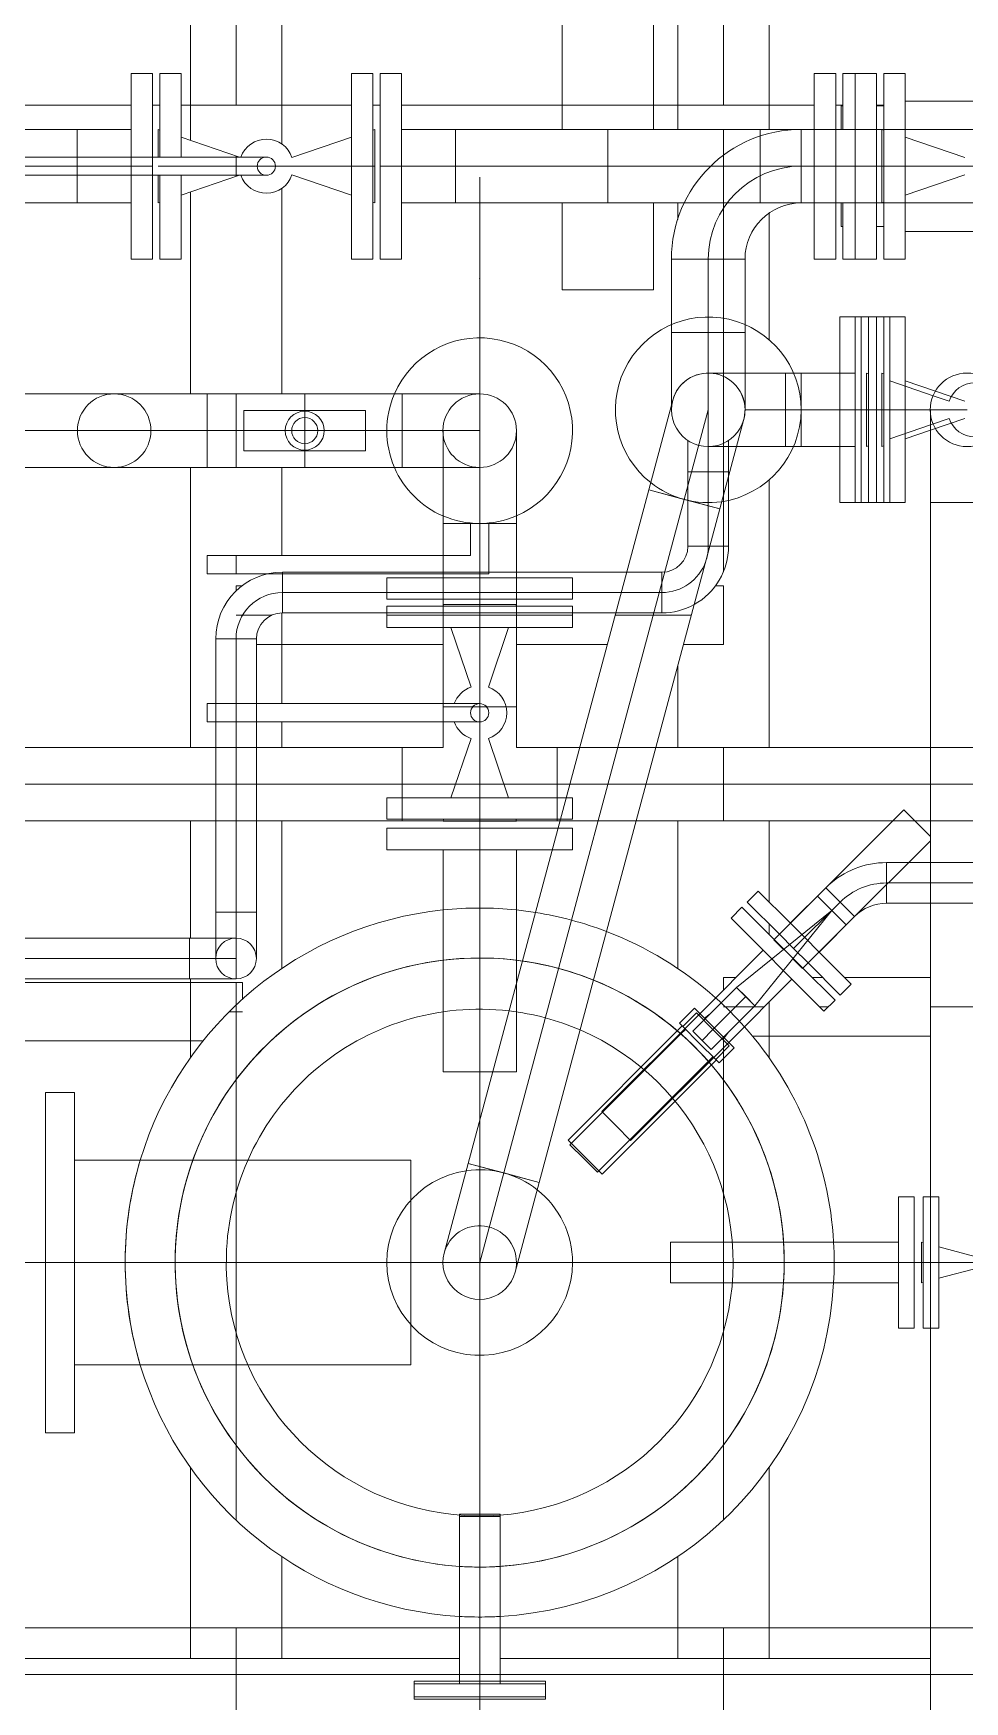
# Model space of a CAD drawing. Header units: inches. Extents: x -1128 to 651, y 96 to 845.
# Drawn here: x -1030.651 to -1029.962, y 732.224 to 733.46 of the extents above; entities that cross this region are included whole.
import ezdxf

# ---------------------------------------------------------------- set-up
doc = ezdxf.new("R2010")
doc.units = ezdxf.units.IN
doc.header["$MEASUREMENT"] = 0
for name, color, linetype in [('Default', 7, 'Continuous'), ('EQUIPMENT LAYOUT-EMBED 1_DWG$0$Default', 7, 'Continuous'), ('EQUIPMENT LAYOUT-EMBED 1_DWG$0$DwgTemplate', 7, 'Continuous')]:
    doc.layers.add(name, color=color, linetype=linetype)
doc.layers.add('Layout', color=6, linetype='Continuous', lineweight=18)

# ---------------------------------------------------------------- blocks, each defined once
blk = doc.blocks.new('A$C55974CAD')
at = {"layer": 'Default', "color": 7, "lineweight": 0}
blk.add_point((60.708, 7), dxfattribs=at)
at = {"layer": 'EQUIPMENT LAYOUT-EMBED 1_DWG$0$Default', "color": 7, "lineweight": 0}
for p, q in [((59.9, 7.3564), (59.7603, 7.3564)), ((59.7603, 7.3326), (59.7603, 7.3564)), ((60.0397, 7.3564), (59.9, 7.3564)), ((60.0397, 7.3326), (60.0397, 7.3564)), ((59.9, 7.3326), (59.7603, 7.3326)), ((59.8159, 7.2354), (59.8159, 7.3326)), ((60.0397, 7.3326), (59.9, 7.3326)), ((59.9841, 7.2354), (59.9841, 7.3326)), ((59.8159, 7.0564), (59.8159, 7.2354)), ((59.9841, 7.0564), (59.9841, 7.2354)), ((60.2389, 7), (60.2389, 7.0762)), ((60.2389, 7.0762), (60.2565, 7.0762)), ((60.2565, 7), (60.2565, 7.0762)), ((59.5415, 7.0539), (59.5415, 7)), ((59.5435, 7.0539), (59.5415, 7.0539)), ((59.5435, 7.0539), (59.5435, 7)), ((59.5563, 7.0539), (59.5435, 7.0539)), ((59.5543, 7.0539), (59.5543, 7)), ((59.5563, 7.0539), (59.5563, 7)), ((59.9, 7.0564), (59.8159, 7.0564)), ((59.9841, 7.0564), (59.9, 7.0564)), ((60.0565, 7), (60.0565, 7.0301)), ((60.0565, 7.0301), (60.1482, 7.0301)), ((60.1482, 7.0301), (60.2389, 7.0301)), ((59.5563, 7.0167), (59.5543, 7.0167)), ((59.5619, 7.0167), (59.5563, 7.0167)), ((59.6506, 7.0167), (59.5619, 7.0167)), ((59.6935, 7.0167), (59.6506, 7.0167)), ((59.6915, 7.0167), (59.6915, 7)), ((59.6935, 7.0167), (59.6935, 7)), ((59.5415, 7), (59.5415, 6.946)), ((59.5435, 7), (59.5435, 6.946)), ((59.5543, 7), (59.5543, 6.946)), ((59.5563, 7), (59.5563, 6.946)), ((59.6915, 7), (59.6915, 6.9833)), ((59.6935, 7), (59.6935, 6.9833)), ((60.0565, 6.9698), (60.0565, 7)), ((60.2389, 6.9404), (60.2389, 7)), ((60.2565, 6.9357), (60.2565, 7)), ((59.5563, 6.9833), (59.5543, 6.9833)), ((59.5619, 6.9833), (59.5563, 6.9833)), ((59.6506, 6.9833), (59.5619, 6.9833)), ((59.6935, 6.9833), (59.6506, 6.9833)), ((60.0565, 6.9698), (60.1482, 6.9698)), ((60.1482, 6.9698), (60.2389, 6.9698)), ((59.5435, 6.946), (59.5415, 6.946)), ((59.5563, 6.946), (59.5435, 6.946)), ((60.2389, 6.9238), (60.2389, 6.9404)), ((60.2565, 6.9238), (60.2565, 6.9357)), ((59.9853, 6.9146), (59.9966, 6.9259)), ((59.9865, 6.9135), (60.0005, 6.9275)), ((59.9966, 6.9259), (60.0877, 6.8348)), ((60.0005, 6.9275), (60.0902, 6.8378)), ((60.2389, 6.9238), (60.2565, 6.9238)), ((59.9725, 6.8995), (59.9865, 6.9135)), ((59.9741, 6.9034), (59.9853, 6.9146)), ((59.9741, 6.9034), (60.0652, 6.8123)), ((59.9725, 6.8995), (60.0622, 6.8097)), ((60.0121, 6.8879), (60.0239, 6.8997)), ((60.0239, 6.8997), (60.1043, 6.8192)), ((60.0002, 6.8761), (60.0121, 6.8879)), ((60.0002, 6.8761), (60.0807, 6.7956)), ((59.8833, 6.8435), (59.9, 6.8435)), ((59.8833, 6.8435), (59.8833, 6.7505)), ((59.9, 6.8435), (59.9167, 6.8435)), ((59.9167, 6.8435), (59.9167, 6.7505)), ((60.0877, 6.8348), (60.0914, 6.831)), ((60.0902, 6.8378), (60.0942, 6.8338)), ((60.0937, 6.8333), (60.0964, 6.836)), ((60.0964, 6.836), (60.1088, 6.8237)), ((60.0802, 6.8198), (60.0937, 6.8333)), ((60.0914, 6.8086), (60.1049, 6.822)), ((60.0937, 6.8333), (60.1049, 6.822)), ((60.1001, 6.815), (60.1088, 6.8237)), ((60.0622, 6.8097), (60.0662, 6.8058)), ((60.0639, 6.8035), (60.0667, 6.8063)), ((60.0652, 6.8123), (60.069, 6.8086)), ((60.0667, 6.8063), (60.0802, 6.8198)), ((60.0667, 6.8063), (60.0779, 6.7951)), ((60.0779, 6.7951), (60.0914, 6.8086)), ((60.085, 6.7999), (60.0925, 6.8074)), ((60.0925, 6.8074), (60.1001, 6.815)), ((60.1043, 6.8192), (60.1563, 6.7673)), ((60.0639, 6.8035), (60.0763, 6.7912)), ((60.0763, 6.7912), (60.085, 6.7999)), ((60.0807, 6.7956), (60.1326, 6.7437)), ((60.1492, 6.7603), (60.1826, 6.7937)), ((60.1826, 6.7937), (60.1916, 6.7847)), ((60.1652, 6.7583), (60.1916, 6.7847)), ((60.1397, 6.7508), (60.1445, 6.7555)), ((60.1445, 6.7555), (60.1492, 6.7603)), ((60.1535, 6.7465), (60.1652, 6.7583)), ((59.8833, 6.7505), (59.8833, 6.6563)), ((59.9167, 6.7505), (59.9167, 6.6563)), ((60.1063, 6.7174), (60.1397, 6.7508)), ((60.1417, 6.7347), (60.1535, 6.7465)), ((60.1153, 6.7083), (60.1417, 6.7347)), ((60.1063, 6.7174), (60.1153, 6.7083)), ((59.846, 6.6563), (59.9, 6.6563)), ((59.846, 6.6563), (59.846, 6.6435)), ((59.9, 6.6563), (59.954, 6.6563)), ((59.954, 6.6563), (59.954, 6.6435)), ((59.846, 6.6435), (59.9, 6.6435)), ((59.9, 6.6435), (59.954, 6.6435))]:
    blk.add_line(p, q, dxfattribs=at)
at = {"layer": 'EQUIPMENT LAYOUT-EMBED 1_DWG$0$DwgTemplate', "color": 54, "lineweight": 0}
blk.add_line((59.6, 8.2), (59.6, 3.9), dxfattribs=at)
at = {"layer": 'EQUIPMENT LAYOUT-EMBED 1_DWG$0$DwgTemplate', "color": 1, "lineweight": 0}
for p, q in [((59.5619, 8.1331), (59.5619, 3.9747)), ((59.575, 8.1215), (59.575, 7.0167)), ((60.85, 8.1324), (60.85, 7.286)), ((59.9, 7.208), (59.9, 7.85)), ((59.9, 7.808), (59.9, 7.0762)), ((60.0819, 7.4333), (60.0819, 7.2271)), ((60.1299, 7.4333), (60.1299, 7.1946)), ((60.85, 7.2685), (60.85, 7.2625)), ((60.85, 7.245), (60.85, 7.1053)), ((59.7318, 7.2375), (59.575, 7.2375)), ((60.1329, 7.2375), (60.0681, 7.2375)), ((60.2625, 7.2375), (60.1663, 7.2375)), ((60.5527, 7.2375), (60.3228, 7.2375)), ((60.7788, 7.2375), (60.613, 7.2375)), ((61, 7.2375), (60.8211, 7.2375)), ((59.9, 6.792), (59.9, 7.208)), ((60.1299, 7.1946), (60.1163, 7.1946)), ((60.4513, 7.2), (60.4554, 7.2)), ((60.4554, 7.2), (60.4554, 7.1952)), ((60.4074, 7.1833), (60.4074, 7.0301)), ((59.6586, 7.1625), (59.575, 7.1625)), ((60.2625, 7.1625), (60.1414, 7.1625)), ((60.3438, 7.1625), (60.3228, 7.1625)), ((60.4333, 7.1625), (60.3588, 7.1625)), ((60.5527, 7.1625), (60.4804, 7.1625)), ((60.7817, 7.1625), (60.613, 7.1625)), ((61, 7.1625), (60.8183, 7.1625)), ((60.85, 7.0878), (60.85, 7.0818)), ((59.9, 7.0762), (59.9, 6.9238)), ((60.85, 7.0643), (60.85, 6.7254)), ((59.5619, 7), (59.4869, 7)), ((59.8238, 7), (59.5619, 7)), ((60.0165, 7), (59.8238, 7)), ((60.708, 7), (60.0165, 7)), ((60.708, 7), (60.75, 7)), ((60.7698, 7), (60.75, 7)), ((60.791, 7), (60.7698, 7)), ((59.575, 6.9833), (59.575, 6.6301)), ((60.4074, 6.9698), (60.4074, 6.8952)), ((60.7698, 6.9323), (60.6986, 6.9323)), ((60.6986, 6.8573), (60.6986, 6.9323)), ((60.9289, 6.9323), (60.8302, 6.9323)), ((59.9, 6.9238), (59.9, 6.192)), ((60.7698, 6.8573), (60.6986, 6.8573)), ((60.9289, 6.8573), (60.8302, 6.8573)), ((59.6586, 6.8375), (59.575, 6.8375)), ((60.2625, 6.8375), (60.1414, 6.8375)), ((60.3899, 6.8375), (60.3228, 6.8375)), ((60.7698, 6.8375), (60.7563, 6.8375)), ((61, 6.8375), (60.8302, 6.8375)), ((60.4074, 6.8328), (60.4074, 6.8)), ((60.4554, 6.8065), (60.4554, 6.8)), ((60.1236, 6.8), (60.1339, 6.8)), ((60.1339, 6.8), (60.1339, 6.7897)), ((60.4554, 6.8), (60.4074, 6.8)), ((59.9, 6.6301), (59.9, 6.792)), ((60.0859, 6.7761), (60.0859, 6.6301)), ((59.7318, 6.7625), (59.575, 6.7625)), ((60.1139, 6.7625), (60.0681, 6.7625)), ((60.1779, 6.7625), (60.1695, 6.7625)), ((60.2625, 6.7625), (60.196, 6.7625)), ((60.5424, 6.7625), (60.3228, 6.7625)), ((60.7616, 6.7625), (60.6576, 6.7625)), ((61, 6.7625), (60.8302, 6.7625)), ((60.1339, 6.7269), (60.1339, 6.7184)), ((60.1339, 6.7004), (60.1339, 6.6301)), ((60.85, 6.7078), (60.85, 6.7019)), ((60.85, 6.6742), (60.85, 6.6683)), ((59.9, 6.5698), (59.9, 6.6301))]:
    blk.add_line(p, q, dxfattribs=at)
at = {"layer": 'EQUIPMENT LAYOUT-EMBED 1_DWG$0$DwgTemplate', "color": 7, "lineweight": 0}
for p, q in [((60.2625, 8.088), (60.2625, 7.2167)), ((60.2926, 7.2167), (60.2926, 8.088)), ((60.3228, 8.088), (60.3228, 7.2167)), ((60.7698, 7.4242), (60.7698, 7.3305)), ((60.8302, 7.4242), (60.8302, 7.3305)), ((60.1329, 7.2381), (60.1329, 7.4119)), ((60.1496, 7.4119), (60.1496, 7.2381)), ((60.1663, 7.2381), (60.1663, 7.4119)), ((60.7925, 7.399), (60.7925, 7.1751)), ((60.8, 7.3305), (60.8, 7.399)), ((60.8075, 7.399), (60.8075, 7.1751)), ((60.5527, 7.3762), (60.5527, 7.3)), ((60.5829, 7.3301), (60.5829, 7.3762)), ((60.613, 7.3), (60.613, 7.3762)), ((60.5829, 7.3), (60.5829, 7.3301)), ((60.7925, 7.3305), (60.7698, 7.3305)), ((60.7698, 7.3305), (60.7925, 7.3305)), ((60.7698, 7.3305), (60.7698, 7.286)), ((60.8, 7.3305), (60.7925, 7.3305)), ((60.7925, 7.3305), (60.8, 7.3305)), ((60.8075, 7.3305), (60.8, 7.3305)), ((60.8, 7.2685), (60.8, 7.3305)), ((60.8, 7.3305), (60.8075, 7.3305)), ((60.8302, 7.3305), (60.8075, 7.3305)), ((60.8075, 7.3305), (60.8302, 7.3305)), ((60.8302, 7.3305), (60.8302, 7.286)), ((60.5527, 7.2238), (60.5527, 7.3)), ((60.5829, 7.3), (60.5829, 7.2238)), ((60.613, 7.3), (60.613, 7.2238)), ((60.7238, 7.286), (60.7925, 7.286)), ((60.7238, 7.286), (60.7238, 7.2685)), ((60.7925, 7.286), (60.8, 7.286)), ((60.8, 7.286), (60.8075, 7.286)), ((60.8075, 7.286), (60.8762, 7.286)), ((60.8762, 7.286), (60.8762, 7.2685)), ((60.7238, 7.2685), (60.7925, 7.2685)), ((60.7925, 7.2625), (60.7238, 7.2625)), ((60.7238, 7.245), (60.7238, 7.2625)), ((60.7925, 7.264), (60.7698, 7.264)), ((60.7704, 7.2625), (60.7698, 7.264)), ((60.7925, 7.2685), (60.8, 7.2685)), ((60.8, 7.2685), (60.8075, 7.2685)), ((60.8, 7.0862), (60.8, 7.264)), ((60.8075, 7.2685), (60.8762, 7.2685)), ((60.8302, 7.264), (60.8075, 7.264)), ((60.8762, 7.2625), (60.8075, 7.2625)), ((60.8296, 7.2625), (60.8302, 7.264)), ((60.8762, 7.245), (60.8762, 7.2625)), ((60.7925, 7.245), (60.7238, 7.245)), ((60.7925, 7.1972), (60.7763, 7.245)), ((60.8762, 7.245), (60.8075, 7.245)), ((60.8075, 7.1972), (60.8237, 7.245)), ((59.8159, 7.0564), (59.8159, 7.2354)), ((59.9841, 7.0564), (59.9841, 7.2354)), ((60.1329, 7.2381), (60.1663, 7.2381)), ((60.1329, 7.2381), (60.1496, 7.2381)), ((60.1329, 7.2381), (60.1329, 7.2)), ((60.1496, 7.2381), (60.1496, 7.2381)), ((60.1496, 7.2381), (60.1496, 7.2381)), ((60.1496, 7.2167), (60.1496, 7.2381)), ((60.1496, 7.2381), (60.1663, 7.2381)), ((60.1663, 7.2167), (60.1663, 7.2381)), ((60.3438, 7.2238), (60.3513, 7.2238)), ((60.3438, 7.2238), (60.3438, 7)), ((60.3513, 7.2238), (60.3588, 7.2238)), ((60.3588, 7.2238), (60.3588, 7)), ((60.4654, 7.2238), (60.4804, 7.2238)), ((60.4654, 7.2238), (60.4654, 7.1737)), ((60.4804, 7.2238), (60.4804, 7.0301)), ((60.5527, 7.2238), (60.613, 7.2238)), ((60.5527, 7.1436), (60.5527, 7.2238)), ((60.613, 7.2238), (60.5527, 7.2238)), ((60.5829, 7.2238), (60.5829, 7.1936)), ((60.5829, 7.2238), (60.5829, 7.2238)), ((60.5829, 7.2238), (60.5829, 7.2238)), ((60.613, 7.1436), (60.613, 7.2238)), ((60.1496, 7.2167), (60.1877, 7.2167)), ((60.1496, 7.2), (60.1496, 7.2167)), ((60.1663, 7.2), (60.1663, 7.2167)), ((60.1877, 7.1833), (60.1877, 7.2167)), ((60.1877, 7.1833), (60.1877, 7.2167)), ((60.3438, 7.2167), (60.1877, 7.2167)), ((60.2625, 7.2167), (60.2625, 7.1833)), ((60.2926, 7.1833), (60.2926, 7.2167)), ((60.3228, 7.2167), (60.3228, 7.1833)), ((60.3588, 7.2167), (60.3438, 7.2167)), ((60.4119, 7.2167), (60.3588, 7.2167)), ((60.4119, 7.1833), (60.4119, 7.2167)), ((60.4119, 7.2167), (60.4119, 7.1833)), ((60.1877, 7.2), (60.1496, 7.2)), ((60.1876, 7.2), (60.1877, 7.2)), ((60.1877, 7.2), (60.1877, 7.2)), ((60.1877, 7.2), (60.3438, 7.2)), ((60.3438, 7.2), (60.3588, 7.2)), ((60.3588, 7.2), (60.4119, 7.2)), ((60.4119, 7.2), (60.4119, 7.2)), ((60.4119, 7.2), (60.4119, 7.2)), ((60.5829, 7.1936), (60.5829, 7.1436)), ((60.1877, 7.1833), (60.1496, 7.1833)), ((60.3438, 7.1833), (60.1877, 7.1833)), ((60.2625, 7.1833), (60.2625, 7.0635)), ((60.2926, 7.0635), (60.2926, 7.1833)), ((60.3228, 7.1833), (60.3228, 7.0635)), ((60.3588, 7.1833), (60.3438, 7.1833)), ((60.4119, 7.1833), (60.3588, 7.1833)), ((60.4654, 7.1737), (60.4654, 7.0075)), ((60.4333, 7.1619), (60.45, 7.1619)), ((60.4333, 7.0762), (60.4333, 7.1619)), ((60.4667, 7.1619), (60.4333, 7.1619)), ((60.45, 7.1619), (60.45, 7.0762)), ((60.45, 7.1619), (60.4667, 7.1619)), ((60.45, 7.1619), (60.45, 7.1619)), ((60.45, 7.1619), (60.45, 7.1619)), ((60.4667, 7.0301), (60.4667, 7.1619)), ((60.7929, 7.1541), (60.7763, 7.1053)), ((60.8071, 7.1541), (60.8237, 7.1053)), ((60.5527, 7.1436), (60.613, 7.1436)), ((60.5527, 7.0635), (60.5527, 7.1436)), ((60.5829, 7.1436), (60.5829, 7.1436)), ((60.5829, 7.1436), (60.5829, 7.1436)), ((60.5829, 7.1436), (60.5829, 7.0936)), ((60.613, 7.0635), (60.613, 7.1436)), ((60.7238, 7.1053), (60.8, 7.1053)), ((60.7238, 7.1053), (60.7238, 7.0878)), ((60.8, 7.1053), (60.8762, 7.1053)), ((60.8762, 7.1053), (60.8762, 7.0878)), ((60.5829, 7.0936), (60.5829, 7.0635)), ((60.7238, 7.0878), (60.8, 7.0878)), ((60.8, 7.0818), (60.7238, 7.0818)), ((60.7238, 7.0643), (60.7238, 7.0818)), ((60.7704, 7.0878), (60.7698, 7.0862)), ((60.7698, 7.0862), (60.8302, 7.0862)), ((60.8, 7.0878), (60.8762, 7.0878)), ((60.8, 7.0818), (60.8, 7.0198)), ((60.8762, 7.0818), (60.8, 7.0818)), ((60.8296, 7.0878), (60.8302, 7.0862)), ((60.8762, 7.0643), (60.8762, 7.0818)), ((60.264, 7.0762), (60.264, 7)), ((60.2815, 7.0762), (60.264, 7.0762)), ((60.2815, 7.0762), (60.2815, 7)), ((60.4212, 7), (60.4212, 7.0762)), ((60.4212, 7.0762), (60.4387, 7.0762)), ((60.4333, 6.9238), (60.4333, 7.0762)), ((60.4387, 7), (60.4387, 7.0762)), ((60.4447, 7.0762), (60.4447, 7)), ((60.4622, 7.0762), (60.4447, 7.0762)), ((60.45, 7.0762), (60.45, 6.9238)), ((60.4622, 7.0762), (60.4622, 7)), ((59.5415, 7.0539), (59.5415, 7)), ((59.5435, 7.0539), (59.5415, 7.0539)), ((59.5435, 7.0539), (59.5435, 7)), ((59.5563, 7.0539), (59.5435, 7.0539)), ((59.5543, 7.0539), (59.5543, 7)), ((59.5563, 7.0539), (59.5563, 7)), ((59.9, 7.0564), (59.8159, 7.0564)), ((59.9841, 7.0564), (59.9, 7.0564)), ((60.2625, 7.0635), (60.264, 7.0635)), ((60.2625, 7.0635), (60.2625, 7.0301)), ((60.264, 7.0635), (60.2625, 7.0635)), ((60.264, 7.0635), (60.2815, 7.0635)), ((60.2815, 7.0635), (60.264, 7.0635)), ((60.2815, 7.0635), (60.3228, 7.0635)), ((60.3228, 7.0635), (60.2815, 7.0635)), ((60.2926, 7.0199), (60.2926, 7.0635)), ((60.2926, 7.0635), (60.2926, 7.0635)), ((60.2926, 7.0635), (60.2926, 7.0635)), ((60.3228, 7.0635), (60.3228, 7.0301)), ((60.613, 7.0635), (60.5527, 7.0635)), ((60.5527, 7.0301), (60.5527, 7.0635)), ((60.5527, 7.0635), (60.613, 7.0635)), ((60.5829, 7.0635), (60.5829, 7.0301)), ((60.5829, 7.0635), (60.5829, 7.0635)), ((60.613, 7), (60.613, 7.0635)), ((60.8, 7.0643), (60.7238, 7.0643)), ((60.7698, 7.0198), (60.7698, 7.0643)), ((60.8762, 7.0643), (60.8, 7.0643)), ((60.8302, 7.0198), (60.8302, 7.0643)), ((59.9078, 7.0291), (59.9814, 7.0094)), ((60.0565, 7), (60.0565, 7.0301)), ((60.0565, 7.0301), (60.1482, 7.0301)), ((60.2624, 7.0301), (60.2624, 6.9698)), ((60.264, 7.0296), (60.2624, 7.0301)), ((60.2625, 7.0301), (60.2625, 6.9698)), ((60.3228, 7.0301), (60.3438, 7.0301)), ((60.3438, 7.0301), (60.3561, 7.0301)), ((60.3561, 7), (60.3561, 7.0301)), ((60.3561, 7.0301), (60.3561, 6.9783)), ((60.3561, 7.0301), (60.3588, 7.0301)), ((60.3588, 7.0301), (60.4212, 7.0301)), ((60.4212, 7.0301), (60.4622, 7.0301)), ((60.4387, 7.0296), (60.4402, 7.0301)), ((60.4402, 7), (60.4402, 7.0301)), ((60.5067, 7.0301), (60.4622, 7.0301)), ((60.4667, 6.9698), (60.4667, 7.0301)), ((60.4804, 7.0301), (60.4804, 7.0075)), ((60.5067, 7.0301), (60.5067, 6.9698)), ((60.5067, 7.0301), (60.5829, 7.0301)), ((60.5067, 7.0301), (60.5067, 7)), ((60.5527, 7), (60.5527, 7.0301)), ((60.5829, 7.0301), (60.5829, 7)), ((59.5563, 7.0167), (59.5543, 7.0167)), ((59.5619, 7.0167), (59.5563, 7.0167)), ((59.6935, 7.0167), (59.6506, 7.0167)), ((59.6915, 7.0167), (59.6915, 7)), ((59.6935, 7.0167), (59.6935, 7)), ((60.3303, 7.0071), (60.2815, 7.0237)), ((60.2926, 6.98), (60.2926, 7.0199)), ((60.3724, 7.0071), (60.4212, 7.0237)), ((60.8, 7.0198), (60.7698, 7.0198)), ((60.8, 7.0198), (60.7698, 7.0198)), ((60.7698, 7.0198), (60.7698, 6.8321)), ((60.8302, 7.0198), (60.8, 7.0198)), ((60.8, 6.8104), (60.8, 7.0198)), ((60.8302, 7.0198), (60.8, 7.0198)), ((60.8302, 7.0198), (60.8302, 6.7362)), ((59.5415, 7), (59.5415, 6.946)), ((59.5435, 7), (59.5435, 6.946)), ((59.5543, 7), (59.5543, 6.946)), ((59.5563, 7), (59.5563, 6.946)), ((59.6915, 7), (59.6915, 6.9833)), ((59.6935, 7), (59.6935, 6.9833)), ((59.9, 7), (59.9736, 6.9803)), ((59.9814, 7.0094), (59.9658, 6.9511)), ((59.9736, 6.9803), (59.9814, 7.0094)), ((60.5342, 6.8613), (59.9814, 7.0094)), ((60.0565, 6.9698), (60.0565, 7)), ((60.264, 7), (60.264, 6.9337)), ((60.2815, 7), (60.2815, 6.929)), ((60.3561, 6.9783), (60.3561, 7)), ((60.4212, 6.9238), (60.4212, 7)), ((60.4387, 6.9238), (60.4387, 7)), ((60.4402, 6.9698), (60.4402, 7)), ((60.4447, 7), (60.4447, 6.9238)), ((60.4622, 7), (60.4622, 6.9238)), ((60.4654, 6.9925), (60.4654, 7.0075)), ((60.4804, 7.0075), (60.507, 7.0075)), ((60.5067, 7), (60.5067, 6.9698)), ((60.3303, 6.9928), (60.2815, 6.9763)), ((60.3724, 6.9928), (60.4212, 6.9763)), ((60.4654, 6.9925), (60.507, 6.9925)), ((59.5563, 6.9833), (59.5543, 6.9833)), ((59.5619, 6.9833), (59.5563, 6.9833)), ((59.6935, 6.9833), (59.6506, 6.9833)), ((59.9658, 6.9511), (59.8922, 6.9708)), ((59.9658, 6.9511), (59.9736, 6.9803)), ((59.9736, 6.9803), (59.9736, 6.9803)), ((59.9736, 6.9803), (59.9736, 6.9803)), ((59.9736, 6.9803), (60.5264, 6.8321)), ((60.2926, 6.9365), (60.2926, 6.98)), ((60.3561, 6.9698), (60.3561, 6.9783)), ((60.3561, 6.9783), (60.3561, 6.9698)), ((60.0565, 6.9698), (60.1482, 6.9698)), ((60.264, 6.9703), (60.2624, 6.9698)), ((60.2625, 6.9698), (60.2625, 6.9365)), ((60.3228, 6.9698), (60.3228, 6.9365)), ((60.3228, 6.9698), (60.3561, 6.9698)), ((60.3561, 6.9698), (60.4212, 6.9698)), ((60.4212, 6.9698), (60.4622, 6.9698)), ((60.4387, 6.9703), (60.4402, 6.9698)), ((60.5067, 6.9698), (60.4622, 6.9698)), ((60.4667, 6.8794), (60.4667, 6.9698)), ((60.5829, 6.9698), (60.5067, 6.9698)), ((59.5435, 6.946), (59.5415, 6.946)), ((59.5563, 6.946), (59.5435, 6.946)), ((60.5186, 6.803), (59.9658, 6.9511)), ((60.2389, 6.9238), (60.2389, 6.9404)), ((60.2565, 6.9238), (60.2565, 6.9357)), ((60.2625, 6.9365), (60.264, 6.9365)), ((60.264, 6.9365), (60.2625, 6.9365)), ((60.2625, 6.9365), (60.2625, 6.9341)), ((60.2625, 6.9341), (60.2625, 6.8716)), ((60.264, 6.9365), (60.2815, 6.9365)), ((60.2815, 6.9365), (60.264, 6.9365)), ((60.264, 6.9337), (60.264, 6.9238)), ((60.2815, 6.9365), (60.3228, 6.9365)), ((60.3228, 6.9365), (60.2815, 6.9365)), ((60.2926, 6.9365), (60.2926, 6.9365)), ((60.2926, 6.926), (60.2926, 6.9365)), ((60.3228, 6.9365), (60.3228, 6.9179)), ((59.9853, 6.9146), (59.9966, 6.9259)), ((59.9865, 6.9135), (60.0005, 6.9275)), ((59.9966, 6.9259), (60.0877, 6.8348)), ((60.0005, 6.9275), (60.0902, 6.8378)), ((60.2389, 6.9238), (60.2565, 6.9238)), ((60.2815, 6.9238), (60.264, 6.9238)), ((60.2815, 6.929), (60.2815, 6.9238)), ((60.2926, 6.8635), (60.2926, 6.926)), ((60.3228, 6.9179), (60.3228, 6.8555)), ((60.4212, 6.9238), (60.4387, 6.9238)), ((60.4333, 6.8883), (60.4333, 6.9238)), ((60.4622, 6.9238), (60.4447, 6.9238)), ((60.45, 6.9238), (60.45, 6.8838)), ((59.9725, 6.8995), (59.9865, 6.9135)), ((59.9741, 6.9034), (59.9853, 6.9146)), ((59.9741, 6.9034), (60.0652, 6.8123)), ((59.9725, 6.8995), (60.0622, 6.8097)), ((60.0121, 6.8879), (60.0239, 6.8997)), ((60.0239, 6.8997), (60.1043, 6.8192)), ((60.0002, 6.8761), (60.0121, 6.8879)), ((60.0002, 6.8761), (60.0807, 6.7956)), ((60.4333, 6.8505), (60.4333, 6.8883)), ((60.45, 6.8838), (60.45, 6.8505)), ((60.4667, 6.8505), (60.4667, 6.8794)), ((60.2625, 6.8716), (60.2625, 6.6611)), ((60.2926, 6.6301), (60.2926, 6.8635)), ((60.5342, 6.8613), (60.5186, 6.803)), ((60.5264, 6.8321), (60.5342, 6.8613)), ((60.5342, 6.8613), (60.6078, 6.8415)), ((60.3228, 6.8555), (60.3228, 6.6301)), ((60.4333, 6.8505), (60.45, 6.8505)), ((60.4667, 6.8505), (60.4333, 6.8505)), ((60.45, 6.8505), (60.4667, 6.8505)), ((60.45, 6.8505), (60.45, 6.8505)), ((60.45, 6.8505), (60.45, 6.8505)), ((59.8833, 6.8435), (59.9, 6.8435)), ((59.8833, 6.8435), (59.8833, 6.7505)), ((59.9, 6.8435), (59.9167, 6.8435)), ((59.9167, 6.8435), (59.9167, 6.7505)), ((60.6, 6.8426), (60.6635, 6.8426)), ((60.6635, 6.7822), (60.6635, 6.8426)), ((60.67, 6.8426), (60.6635, 6.8426)), ((60.6635, 6.7822), (60.6635, 6.8426)), ((60.7238, 6.8426), (60.67, 6.8426)), ((60.7238, 6.8426), (60.7238, 6.7822)), ((60.7238, 6.7822), (60.7238, 6.8426)), ((60.0824, 6.8175), (60.09, 6.8251)), ((60.099, 6.8161), (60.09, 6.8251)), ((60.4881, 6.8291), (60.4881, 6.8112)), ((60.4881, 6.8112), (60.4881, 6.8291)), ((60.5492, 6.8291), (60.4881, 6.8291)), ((60.5186, 6.803), (60.5264, 6.8321)), ((60.5264, 6.8321), (60.5264, 6.8321)), ((60.5264, 6.8321), (60.5264, 6.8321)), ((60.5264, 6.8321), (60.6, 6.8124)), ((60.5492, 6.8291), (60.5492, 6.7957)), ((60.5749, 6.8291), (60.5492, 6.8291)), ((60.5492, 6.7957), (60.5492, 6.8291)), ((60.7698, 6.8321), (60.7698, 6.7362)), ((60.0749, 6.81), (60.0824, 6.8175)), ((60.0839, 6.801), (60.0749, 6.81)), ((60.0824, 6.8175), (60.0914, 6.8086)), ((60.085, 6.7999), (60.0925, 6.8074)), ((60.0914, 6.8086), (60.1184, 6.7816)), ((60.0925, 6.8074), (60.1001, 6.815)), ((60.1259, 6.7892), (60.099, 6.8161)), ((60.4881, 6.8124), (60.4881, 6.8124)), ((60.4881, 6.8124), (60.4881, 6.8124)), ((60.4881, 6.8124), (60.5492, 6.8124)), ((60.4881, 6.8112), (60.4881, 6.7957)), ((60.4881, 6.7957), (60.4881, 6.8112)), ((60.5492, 6.8124), (60.6, 6.8124)), ((60.5492, 6.8124), (60.5492, 6.8124)), ((60.5698, 6.8124), (60.5698, 6.7489)), ((60.6635, 6.8124), (60.6, 6.8124)), ((60.6302, 6.8124), (60.6302, 6.7489)), ((60.6635, 6.8124), (60.6762, 6.8124)), ((60.6635, 6.8124), (60.6635, 6.8124)), ((60.6762, 6.8124), (60.7238, 6.8124)), ((60.7238, 6.8124), (60.7238, 6.8124)), ((60.7238, 6.8124), (60.7238, 6.8124)), ((60.8, 6.7362), (60.8, 6.8104)), ((60.1108, 6.7741), (60.0839, 6.801)), ((60.5256, 6.7957), (60.4881, 6.7957)), ((60.5922, 6.7833), (60.5186, 6.803)), ((60.5492, 6.7957), (60.5256, 6.7957)), ((60.5749, 6.7957), (60.5492, 6.7957)), ((60.1108, 6.7741), (60.1184, 6.7816)), ((60.1184, 6.7816), (60.1259, 6.7892)), ((60.1959, 6.7804), (60.1695, 6.754)), ((60.2049, 6.7714), (60.1959, 6.7804)), ((60.6, 6.7489), (60.6, 6.7822)), ((60.6, 6.7822), (60.6635, 6.7822)), ((60.67, 6.7822), (60.6635, 6.7822)), ((60.7238, 6.7822), (60.67, 6.7822)), ((60.2049, 6.7714), (60.1785, 6.745)), ((60.8302, 6.7698), (60.7698, 6.7698)), ((60.7698, 6.7698), (60.8, 6.7698)), ((60.8, 6.7698), (60.8302, 6.7698)), ((60.1397, 6.7508), (60.1445, 6.7555)), ((60.1445, 6.7555), (60.1492, 6.7603)), ((60.1535, 6.7465), (60.1652, 6.7583)), ((60.1695, 6.754), (60.1577, 6.7423)), ((60.1417, 6.7347), (60.1535, 6.7465)), ((60.1577, 6.7423), (60.1459, 6.7305)), ((60.1577, 6.7423), (60.1958, 6.7042)), ((60.1785, 6.745), (60.1667, 6.7332)), ((60.2076, 6.716), (60.1785, 6.7451)), ((60.5698, 6.7489), (60.6302, 6.7489)), ((60.5698, 6.7489), (60.5698, 6.7489)), ((60.5698, 6.7489), (60.6, 6.7489)), ((60.5698, 6.7489), (60.5698, 6.7424)), ((60.5698, 6.7424), (60.5698, 6.7045)), ((60.6, 6.7489), (60.6, 6.7489)), ((60.6, 6.7362), (60.6, 6.7489)), ((60.6, 6.7489), (60.6302, 6.7489)), ((60.6302, 6.7489), (60.6302, 6.7489)), ((60.6302, 6.7489), (60.6302, 6.7424)), ((60.6302, 6.7424), (60.6302, 6.7045)), ((60.1459, 6.7305), (60.1195, 6.7041)), ((60.1667, 6.7332), (60.155, 6.7215)), ((60.5698, 6.7362), (60.6, 6.7362)), ((60.6, 6.7362), (60.5698, 6.7362)), ((60.6, 6.7362), (60.6302, 6.7362)), ((60.6302, 6.7362), (60.6, 6.7362)), ((60.6, 6.6869), (60.6, 6.7362)), ((60.7238, 6.7254), (60.7698, 6.7254)), ((60.7238, 6.7254), (60.7238, 6.7078)), ((60.8302, 6.7362), (60.7698, 6.7362)), ((60.7698, 6.7362), (60.8, 6.7362)), ((60.7698, 6.7362), (60.7698, 6.6918)), ((60.7698, 6.7254), (60.8, 6.7254)), ((60.8, 6.7362), (60.8, 6.7362)), ((60.8, 6.7362), (60.8, 6.7362)), ((60.8, 6.6742), (60.8, 6.7362)), ((60.8, 6.7362), (60.8302, 6.7362)), ((60.8, 6.7254), (60.8302, 6.7254)), ((60.8302, 6.7362), (60.8302, 6.6918)), ((60.8302, 6.7254), (60.8762, 6.7254)), ((60.8762, 6.7254), (60.8762, 6.7078)), ((60.155, 6.7215), (60.1286, 6.6951)), ((60.184, 6.6924), (60.1549, 6.7214)), ((60.2076, 6.716), (60.184, 6.6924)), ((60.2076, 6.716), (60.1958, 6.7042)), ((60.2076, 6.716), (60.2076, 6.716)), ((60.2076, 6.716), (60.2076, 6.716)), ((60.1286, 6.6951), (60.1195, 6.7041)), ((60.1958, 6.7042), (60.184, 6.6924)), ((60.1958, 6.7042), (60.1958, 6.7042)), ((60.1958, 6.7042), (60.1958, 6.7042)), ((60.5238, 6.7045), (60.6, 6.7045)), ((60.5238, 6.7045), (60.5238, 6.6869)), ((60.5698, 6.7045), (60.5698, 6.6918)), ((60.6, 6.7045), (60.6762, 6.7045)), ((60.6302, 6.7045), (60.6302, 6.6918)), ((60.6762, 6.7045), (60.6762, 6.6869)), ((60.7238, 6.7078), (60.7698, 6.7078)), ((60.7698, 6.7078), (60.8, 6.7078)), ((60.8, 6.7078), (60.8302, 6.7078)), ((60.8302, 6.7078), (60.8762, 6.7078)), ((60.184, 6.6924), (60.184, 6.6924)), ((60.184, 6.6924), (60.184, 6.6924)), ((60.5238, 6.6918), (60.6, 6.6918)), ((60.5238, 6.6869), (60.5238, 6.681)), ((60.5238, 6.6869), (60.6, 6.6869)), ((60.6, 6.6918), (60.6762, 6.6918)), ((60.6, 6.6825), (60.6, 6.6869)), ((60.6, 6.6869), (60.6762, 6.6869)), ((60.6762, 6.6869), (60.6762, 6.681)), ((60.7238, 6.6918), (60.8, 6.6918)), ((60.7238, 6.6918), (60.7238, 6.6742)), ((60.7698, 6.6918), (60.7698, 6.6742)), ((60.8, 6.6918), (60.8762, 6.6918)), ((60.8302, 6.6918), (60.8302, 6.6742)), ((60.8762, 6.6918), (60.8762, 6.6742)), ((60.6, 6.681), (60.5238, 6.681)), ((60.5238, 6.6634), (60.5238, 6.681)), ((60.5238, 6.6742), (60.6, 6.6742)), ((60.6, 6.6825), (60.5698, 6.6825)), ((60.5704, 6.681), (60.5698, 6.6825)), ((60.6302, 6.6698), (60.5698, 6.6698)), ((60.5704, 6.6683), (60.5698, 6.6698)), ((60.6, 6.6301), (60.6, 6.6825)), ((60.6302, 6.6825), (60.6, 6.6825)), ((60.6762, 6.681), (60.6, 6.681)), ((60.6, 6.6742), (60.6762, 6.6742)), ((60.6296, 6.681), (60.6302, 6.6825)), ((60.6296, 6.6683), (60.6302, 6.6698)), ((60.6762, 6.6634), (60.6762, 6.681)), ((60.7238, 6.6742), (60.8, 6.6742)), ((60.7698, 6.6742), (60.7698, 6.6683)), ((60.8302, 6.6698), (60.7698, 6.6698)), ((60.7704, 6.6683), (60.7698, 6.6698)), ((60.8, 6.6742), (60.8762, 6.6742)), ((60.8, 6.6698), (60.8, 6.6742)), ((60.8, 6.6698), (60.8, 6.492)), ((60.8296, 6.6683), (60.8302, 6.6698)), ((60.8302, 6.6742), (60.8302, 6.6683)), ((60.2104, 6.666), (60.1949, 6.666)), ((60.1949, 6.666), (60.2104, 6.666)), ((60.1949, 6.6301), (60.1949, 6.666)), ((60.2283, 6.666), (60.2104, 6.666)), ((60.2104, 6.666), (60.2116, 6.666)), ((60.2116, 6.666), (60.2116, 6.6661)), ((60.2116, 6.666), (60.2116, 6.666)), ((60.2116, 6.666), (60.2116, 6.6648)), ((60.2116, 6.666), (60.2283, 6.666)), ((60.2116, 6.6648), (60.2116, 6.6301)), ((60.2283, 6.6481), (60.2283, 6.666)), ((60.2625, 6.6611), (60.2625, 6.6429)), ((60.6, 6.6683), (60.5238, 6.6683)), ((60.5238, 6.6507), (60.5238, 6.6634)), ((60.6, 6.6634), (60.5238, 6.6634)), ((60.5876, 6.6301), (60.5763, 6.6634)), ((60.6762, 6.6683), (60.6, 6.6683)), ((60.6762, 6.6634), (60.6, 6.6634)), ((60.6116, 6.6278), (60.6237, 6.6634)), ((60.6762, 6.6507), (60.6762, 6.6634)), ((60.8, 6.6683), (60.7238, 6.6683)), ((60.7238, 6.6507), (60.7238, 6.6683)), ((60.7698, 6.6683), (60.7698, 6.6507)), ((60.8762, 6.6683), (60.8, 6.6683)), ((60.8302, 6.6683), (60.8302, 6.6507)), ((60.8762, 6.6507), (60.8762, 6.6683)), ((60.2283, 6.6301), (60.2283, 6.6481)), ((60.2625, 6.6429), (60.2625, 6.6301)), ((60.5806, 6.6507), (60.5238, 6.6507)), ((60.5833, 6.6301), (60.5763, 6.6507)), ((60.6, 6.6507), (60.5806, 6.6507)), ((60.6194, 6.6507), (60.6, 6.6507)), ((60.6153, 6.626), (60.6237, 6.6507)), ((60.6762, 6.6507), (60.6194, 6.6507)), ((60.8, 6.6507), (60.7238, 6.6507)), ((60.7698, 6.6507), (60.7698, 6.511)), ((60.7929, 6.6019), (60.7763, 6.6507)), ((60.8762, 6.6507), (60.8, 6.6507)), ((60.8071, 6.6019), (60.8237, 6.6507)), ((60.8302, 6.6507), (60.8302, 6.511)), ((59.4869, 6.6301), (59.5619, 6.6301)), ((59.5619, 6.6301), (60.5238, 6.6301)), ((59.9, 6.636), (59.846, 6.636)), ((59.846, 6.6301), (59.846, 6.636)), ((59.846, 6.6232), (59.846, 6.6301)), ((59.9167, 6.6375), (59.8833, 6.6375)), ((59.8837, 6.636), (59.8833, 6.6375)), ((59.954, 6.636), (59.9, 6.636)), ((59.9163, 6.636), (59.9167, 6.6375)), ((59.954, 6.6301), (59.954, 6.636)), ((59.954, 6.6232), (59.954, 6.6301)), ((60.1949, 6.5698), (60.1949, 6.6301)), ((60.2116, 6.6301), (60.2116, 6.5698)), ((60.2283, 6.5698), (60.2283, 6.6301)), ((60.2625, 6.6301), (60.2625, 6.5698)), ((60.2926, 6.5698), (60.2926, 6.6301)), ((60.3228, 6.6301), (60.3228, 6.5698)), ((60.5238, 6.5698), (60.5238, 6.6301)), ((60.5238, 6.6301), (60.6, 6.6301)), ((60.5238, 6.6301), (60.5238, 6.5698)), ((60.5929, 6.6019), (60.5833, 6.6301)), ((60.5929, 6.6146), (60.5876, 6.6301)), ((60.6, 6.6), (60.6, 6.6301)), ((59.9, 6.6232), (59.846, 6.6232)), ((59.896, 6.5894), (59.8871, 6.6232)), ((59.954, 6.6232), (59.9, 6.6232)), ((59.904, 6.5894), (59.9129, 6.6232)), ((60.6071, 6.6146), (60.6116, 6.6278)), ((60.6071, 6.6019), (60.6153, 6.626))]:
    blk.add_line(p, q, dxfattribs=at)
at = {"layer": 'EQUIPMENT LAYOUT-EMBED 1_DWG$0$DwgTemplate', "color": 5, "lineweight": 0}
for p, q in [((59.9, 7.3564), (59.7603, 7.3564)), ((59.7603, 7.3326), (59.7603, 7.3564)), ((60.0397, 7.3564), (59.9, 7.3564)), ((60.0397, 7.3326), (60.0397, 7.3564)), ((59.9, 7.3326), (59.7603, 7.3326)), ((59.8159, 7.2354), (59.8159, 7.3326)), ((60.0397, 7.3326), (59.9, 7.3326)), ((59.9841, 7.2354), (59.9841, 7.3326)), ((60.5662, 7.1436), (60.5662, 7.1936)), ((60.5662, 7.1936), (60.5995, 7.1936)), ((60.5995, 7.1436), (60.5995, 7.1936)), ((60.5662, 7.0936), (60.5662, 7.1436)), ((60.5995, 7.0936), (60.5995, 7.1436)), ((60.5662, 7.0936), (60.5995, 7.0936)), ((60.2389, 7), (60.2389, 7.0762)), ((60.2389, 7.0762), (60.2565, 7.0762)), ((60.2565, 7), (60.2565, 7.0762)), ((60.1482, 7.0301), (60.2389, 7.0301)), ((59.6506, 7.0167), (59.5619, 7.0167)), ((60.2389, 6.9404), (60.2389, 7)), ((60.2565, 6.9357), (60.2565, 7)), ((59.6506, 6.9833), (59.5619, 6.9833)), ((60.1482, 6.9698), (60.2389, 6.9698)), ((60.0877, 6.8348), (60.0914, 6.831)), ((60.0902, 6.8378), (60.0942, 6.8338)), ((60.0937, 6.8333), (60.0964, 6.836)), ((60.0964, 6.836), (60.1088, 6.8237)), ((60.0802, 6.8198), (60.0937, 6.8333)), ((60.0914, 6.8086), (60.1049, 6.822)), ((60.0937, 6.8333), (60.1049, 6.822)), ((60.1001, 6.815), (60.1088, 6.8237)), ((60.0622, 6.8097), (60.0662, 6.8058)), ((60.0639, 6.8035), (60.0667, 6.8063)), ((60.0652, 6.8123), (60.069, 6.8086)), ((60.0667, 6.8063), (60.0802, 6.8198)), ((60.0667, 6.8063), (60.0779, 6.7951)), ((60.0779, 6.7951), (60.0914, 6.8086)), ((60.1041, 6.8109), (60.1006, 6.8155)), ((60.1043, 6.8192), (60.1563, 6.7673)), ((60.0639, 6.8035), (60.0763, 6.7912)), ((60.0763, 6.7912), (60.085, 6.7999)), ((60.0807, 6.7956), (60.1326, 6.7437)), ((60.089, 6.7959), (60.0845, 6.7994)), ((60.1492, 6.7603), (60.1826, 6.7937)), ((60.1826, 6.7937), (60.1916, 6.7847)), ((60.1259, 6.7892), (60.1108, 6.7741)), ((60.1891, 6.7109), (60.1259, 6.7892)), ((60.1652, 6.7583), (60.1916, 6.7847)), ((60.1891, 6.7109), (60.1108, 6.7741)), ((60.157, 6.7507), (60.1649, 6.7586)), ((60.2008, 6.7227), (60.1649, 6.7586)), ((59.8833, 6.7505), (59.8833, 6.6563)), ((59.9167, 6.7505), (59.9167, 6.6563)), ((60.1063, 6.7174), (60.1397, 6.7508)), ((60.1414, 6.7351), (60.1493, 6.743)), ((60.1153, 6.7083), (60.1417, 6.7347)), ((60.1773, 6.6991), (60.1414, 6.7351)), ((60.1063, 6.7174), (60.1153, 6.7083)), ((60.1773, 6.6991), (60.2008, 6.7227)), ((60.2715, 6.652), (60.2008, 6.7227)), ((60.2463, 6.6301), (60.1773, 6.6991)), ((60.7698, 6.7019), (60.7238, 6.7019)), ((60.7238, 6.6918), (60.7238, 6.7019)), ((60.7505, 6.7034), (60.7698, 6.7034)), ((60.7505, 6.7034), (60.7505, 6.7019)), ((60.8302, 6.7034), (60.8495, 6.7034)), ((60.8762, 6.7019), (60.8302, 6.7019)), ((60.8495, 6.7034), (60.8495, 6.7019)), ((60.8762, 6.6918), (60.8762, 6.7019)), ((60.7505, 6.6742), (60.7505, 6.6683)), ((60.8495, 6.6742), (60.8495, 6.6683)), ((59.846, 6.6563), (59.9, 6.6563)), ((59.846, 6.6563), (59.846, 6.6435)), ((59.9, 6.6563), (59.954, 6.6563)), ((59.954, 6.6563), (59.954, 6.6435)), ((59.846, 6.6435), (59.9, 6.6435)), ((59.9, 6.6435), (59.954, 6.6435)), ((60.2497, 6.6301), (60.2715, 6.652)), ((60.7465, 6.6507), (60.7465, 6.5419)), ((60.8535, 6.6507), (60.8535, 6.5419))]:
    blk.add_line(p, q, dxfattribs=at)
at = {"layer": 'EQUIPMENT LAYOUT-EMBED 1_DWG$0$DwgTemplate', "color": 9, "lineweight": 0}
for p, q in [((60.1059, 7.2056), (60.1059, 7.1946)), ((59.6, 7.2), (59.5247, 7.2)), ((60.1299, 7.2), (59.6886, 7.2)), ((60.1496, 7.2), (60.1329, 7.2)), ((60.4314, 7.2), (60.4314, 7.1707)), ((60.4804, 7.2), (60.4654, 7.2)), ((60.613, 7.2), (60.5527, 7.2)), ((60.8084, 7.2), (60.7916, 7.2)), ((61, 7.2), (60.85, 7.2)), ((60.4314, 7.0762), (60.4314, 6.9238)), ((60.4314, 6.8888), (60.4314, 6.8264)), ((60.8302, 6.8948), (60.7698, 6.8948)), ((59.6, 6.8), (59.5247, 6.8)), ((60.0859, 6.8), (59.6886, 6.8)), ((60.1099, 6.8), (60.1099, 6.7665)), ((60.3228, 6.8), (60.2625, 6.8)), ((60.8302, 6.8), (60.4669, 6.8)), ((61, 6.8), (60.85, 6.8)), ((60.1099, 6.7209), (60.1099, 6.7138)), ((60.1099, 6.6301), (60.1099, 6.5698))]:
    blk.add_line(p, q, dxfattribs=at)
at = {"layer": 'EQUIPMENT LAYOUT-EMBED 1_DWG$0$DwgTemplate', "color": 7, "lineweight": 0}
for centre, radius in [((60.8, 7.1751), 0.0075), ((60.5829, 7.1436), 0.016), ((60.5829, 7.1436), 0.0107), ((60.3513, 7), 0.0075)]:
    blk.add_circle(centre, radius, dxfattribs=at)
for centre, radius, start, end in [((60.5829, 7.3), 0.0302, 0, 180), ((60.5829, 7.3), 0.0302, 0, 180), ((60.5829, 7.3), 0.0302, 180, 270), ((60.5829, 7.3), 0.0302, 270, 0), ((59.9, 7), 0.291, 88.5676, 106.806), ((59.9, 7), 0.291, 73.194, 106.806), ((59.9, 7), 0.291, 73.194, 88.5676), ((59.9, 7), 0.25, 88.5676, 109.6668), ((59.9, 7), 0.25, 266.1697, 109.6668), ((59.9, 7), 0.25, 266.1697, 88.5676), ((60.1496, 7.2), 0.0167, 90, 270), ((60.1496, 7.2), 0.0167, 90, 270), ((60.1496, 7.2), 0.0167, 270, 90), ((60.4119, 7.1619), 0.0548, 0, 90), ((60.4119, 7.1619), 0.0381, 0, 90), ((60.8, 7.1751), 0.0222, 109.7221, 251.2587), ((60.8, 7.1751), 0.0222, 288.7413, 70.2779), ((60.4119, 7.1619), 0.0214, 0, 90), ((59.9, 7), 0.0762, 8.318, 270), ((60.5829, 7), 0.0762, 203.318, 66.682), ((60.5829, 7), 0.0762, 113.318, 156.682), ((60.5829, 7), 0.0762, 66.682, 113.318), ((59.9, 7), 0.0302, 75, 255), ((59.9, 7), 0.0302, 75, 255), ((59.9, 7), 0.0302, 270, 75), ((59.9, 7), 0.291, 354.0505, 5.9495), ((59.9, 7), 0.291, 354.0505, 5.9495), ((60.5829, 7), 0.0762, 156.682, 180), ((60.5829, 7), 0.0302, 90, 270), ((60.5829, 7), 0.0302, 270, 90), ((60.5829, 7), 0.0302, 270, 90), ((59.9, 7), 0.291, 176.71, 183.29), ((59.9, 7), 0.291, 176.71, 178.5676), ((59.9, 7), 0.25, 176.1697, 183.8303), ((59.9, 7), 0.25, 176.1697, 178.5676), ((60.3513, 7), 0.0222, 109.7221, 161.2587), ((60.3513, 7), 0.0222, 18.7413, 70.2779), ((59.9, 7), 0.291, 178.5676, 183.29), ((59.9, 7), 0.25, 178.5676, 183.8303), ((59.9, 7), 0.0762, 321.682, 8.318), ((60.5829, 7), 0.0762, 180, 203.318), ((60.3513, 7), 0.0222, 198.7413, 270), ((60.3513, 7), 0.0222, 270, 341.2587), ((59.9, 7), 0.0302, 255, 270), ((59.9, 7), 0.208, 336.662, 353.338), ((59.9, 7), 0.208, 336.662, 353.338), ((59.9, 7), 0.25, 338.0694, 351.9286), ((59.9, 7), 0.25, 338.0694, 351.9286), ((59.9, 7), 0.0762, 270, 321.682), ((59.9, 7), 0.291, 339.0505, 350.9495), ((59.9, 7), 0.291, 339.0505, 350.9495), ((60.6, 6.8124), 0.0762, 270, 141.682), ((60.4881, 6.8505), 0.0548, 180, 208.9053), ((60.4881, 6.8505), 0.0381, 180, 250.8985), ((60.4881, 6.8505), 0.0214, 180, 270), ((60.6, 6.8124), 0.0762, 141.682, 188.318), ((60.6, 6.8124), 0.0302, 75, 255), ((60.6, 6.8124), 0.0302, 255, 75), ((60.6, 6.8124), 0.0302, 270, 75), ((60.7238, 6.7362), 0.1064, 0, 90), ((60.4881, 6.8505), 0.0548, 208.9053, 270), ((59.9, 7), 0.291, 311.71, 318.29), ((59.9, 7), 0.291, 311.71, 318.29), ((60.4881, 6.8505), 0.0381, 250.8985, 259.1015), ((60.4881, 6.8505), 0.0381, 259.1015, 270), ((60.7238, 6.7362), 0.0762, 0, 90), ((60.6, 6.8124), 0.0762, 188.318, 270), ((60.6, 6.8124), 0.0302, 255, 270), ((60.7238, 6.7362), 0.046, 0, 90), ((60.1576, 6.666), 0.0707, 42.8337, 45), ((60.1576, 6.666), 0.0707, 0, 42.8337), ((59.9, 7), 0.291, 266.71, 273.29), ((59.9, 7), 0.291, 266.71, 273.29), ((60.1576, 6.666), 0.054, 0, 45), ((60.1576, 6.666), 0.0373, 0, 45), ((60.6, 6.6), 0.0302, 90, 270), ((60.6, 6.6), 0.0302, 270, 90), ((60.6, 6.6), 0.0302, 270, 90), ((60.6, 6.5936), 0.0222, 108.7413, 250.2779), ((60.6, 6.5936), 0.0222, 289.7221, 71.2587)]:
    blk.add_arc(centre, radius, start, end, dxfattribs=at)
at = {"layer": 'EQUIPMENT LAYOUT-EMBED 1_DWG$0$DwgTemplate', "color": 5, "lineweight": 0}
for radius, start, end in [(0.291, 106.806, 176.71), (0.291, 106.806, 176.71), (0.291, 5.9495, 73.194), (0.291, 5.9495, 73.194), (0.25, 351.9286, 268.5676), (0.25, 351.9286, 268.5676), (0.25, 109.6668, 176.1697), (0.25, 109.6668, 176.1697), (0.208, 88.5676, 336.662), (0.208, 88.5676, 336.662), (0.208, 353.338, 88.5676), (0.208, 353.338, 88.5676), (0.291, 183.29, 266.71), (0.291, 183.29, 266.71), (0.25, 183.8303, 266.1697), (0.25, 183.8303, 266.1697), (0.291, 350.9495, 354.0505), (0.291, 350.9495, 354.0505), (0.25, 268.5676, 338.0694), (0.25, 268.5676, 338.0694), (0.291, 318.29, 339.0505), (0.291, 318.29, 339.0505), (0.291, 273.29, 311.71), (0.291, 273.29, 311.71)]:
    blk.add_arc((59.9, 7), radius, start, end, dxfattribs=at)

msp = doc.modelspace()

# ---------------------------------------------------------------- block references
at = {"layer": 'Layout', "xscale": 0.9025, "yscale": 0.9025, "zscale": 0.9025, "rotation": 90}
msp.add_blockref('A$C55974CAD', (-1024.0033, 678.4893), dxfattribs=at)

doc.saveas('drawing.dxf')
